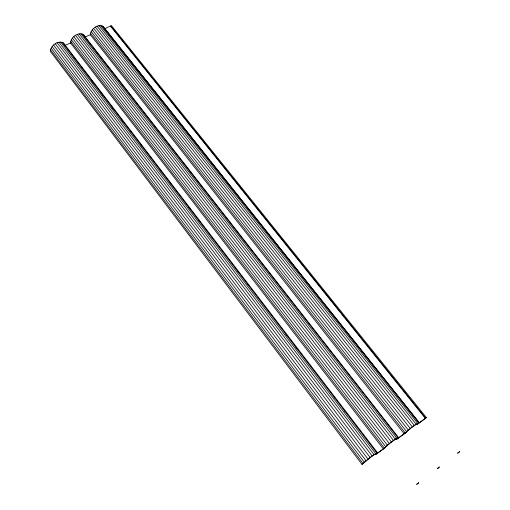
<?xml version="1.0" encoding="UTF-8"?>
<svg xmlns="http://www.w3.org/2000/svg" width="510" height="510" viewBox="0 0 510 510"><rect width="100%" height="100%" fill="white"/><g stroke="black" fill="none" stroke-linecap="round" stroke-linejoin="round"><path stroke-width="0.76" d="M377.553 452.823L63.508 42.987C58.083 40.009 50.592 45.492 50.318 51.331L361.992 464.387L363.904 462.768A8.581 0.695 -37.8 0 1 370.011 457.674L373.365 455.239A8.581 0.695 -37.8 0 1 376.367 453.721L375.781 454.55L385.311 447.429L377.228 453.364L377.425 452.65L372.147 455.927L361.992 464.387M396.755 439.327L406.107 432.34L398.119 438.186L398.578 437.567L83.5 34.661C78.157 31.62 70.858 37.217 70.495 42.904L383.335 448.908L385.248 447.283A8.472 0.682 -38 0 1 391.348 442.202L394.625 439.824A8.472 0.682 -38 0 1 397.411 438.453L396.755 439.327L395.779 438.071M426.405 417.613L418.595 423.325L419.092 422.427L103.109 26.494C97.85 23.396 90.735 29.095 90.276 34.642L404.162 433.793L406.081 432.168A8.37 0.663 -38.1 0 1 412.176 427.099L415.369 424.785A8.37 0.663 -38.1 0 1 417.958 423.555L417.237 424.467L426.405 417.613L111.397 25.596L104.901 28.681M383.335 448.908C387.893 444.784 393.204 439.677 398.578 437.567M404.162 433.793L412.309 426.844L419.092 422.427M416.447 484.5L417.945 483.359M416.944 484.117L417.269 483.843M417.46 483.811L418.767 482.702L418.27 483.085M437.185 468.728L438.651 467.613M437.676 468.358L438.014 468.072M438.135 468.091L439.473 466.962L438.982 467.332M457.432 453.333L458.86 452.249M457.91 452.969L458.254 452.682M458.311 452.746L459.682 451.599L459.204 451.956M64.789 45.441L71.451 42.655M84.679 37.128L90.487 34.699M110.715 25.876L425.697 418.13M110.6 26.297L425.378 418.429M209.565 160.089L103.109 26.494M210.56 161.339L245.814 205.517M246.808 206.76L284.044 253.425M285.039 254.675L358.53 346.762M359.524 348.011L378.885 372.274M379.88 373.518L415.134 417.703M416.128 418.946L417.123 420.189M418.111 421.432L419.105 422.675M102.013 25.793L418.557 422.599M100.572 25.5L417.531 423.172M98.902 25.634L416.071 424.116M97.104 26.182L414.292 425.372M95.313 27.119L412.309 426.844M93.649 28.375L410.263 428.438M92.227 29.867L408.3 430.038M91.143 31.48L406.546 431.53M90.48 33.105L405.138 432.811M82.346 33.972L397.915 437.567M80.861 33.685L396.825 438.186M79.139 33.832L395.307 439.174M77.303 34.399L393.478 440.461M75.48 35.349L391.45 441.966M73.797 36.618L389.379 443.579M72.369 38.116L387.402 445.185M71.304 39.742L385.662 446.677M70.66 41.374L384.272 447.946M73.504 56.82L74.473 58.089M81.74 67.575L82.709 68.837M91.915 80.854L93.853 83.385M100.145 91.609L101.114 92.871M102.083 94.14L103.052 95.402M111.773 106.788L113.226 108.681M121.947 120.067L122.916 121.335M130.184 130.821L131.153 132.084M140.352 144.1L142.29 146.631M150.526 157.38L151.495 158.648M160.216 170.034L161.67 171.927M170.385 183.313L171.354 184.575M188.796 207.347L190.734 209.878M198.97 220.626L199.933 221.888M237.233 270.587L238.202 271.856M247.407 283.872L248.376 285.135M285.676 333.833L286.645 335.102M295.851 347.112L296.82 348.381M334.114 397.08L335.083 398.342M344.288 410.359L345.257 411.627M62.296 42.304L376.762 452.899M60.76 42.037L375.609 453.562M58.988 42.196L374.034 454.595M63.508 42.987L64.623 45.352M57.114 42.783L372.147 455.927M55.258 43.745L370.081 457.457M53.556 45.027L367.984 459.096M52.128 46.537L365.995 460.708M51.07 48.163L364.255 462.2M50.452 49.801L362.897 463.456M83.5 34.661L84.239 35.713"/></g></svg>
